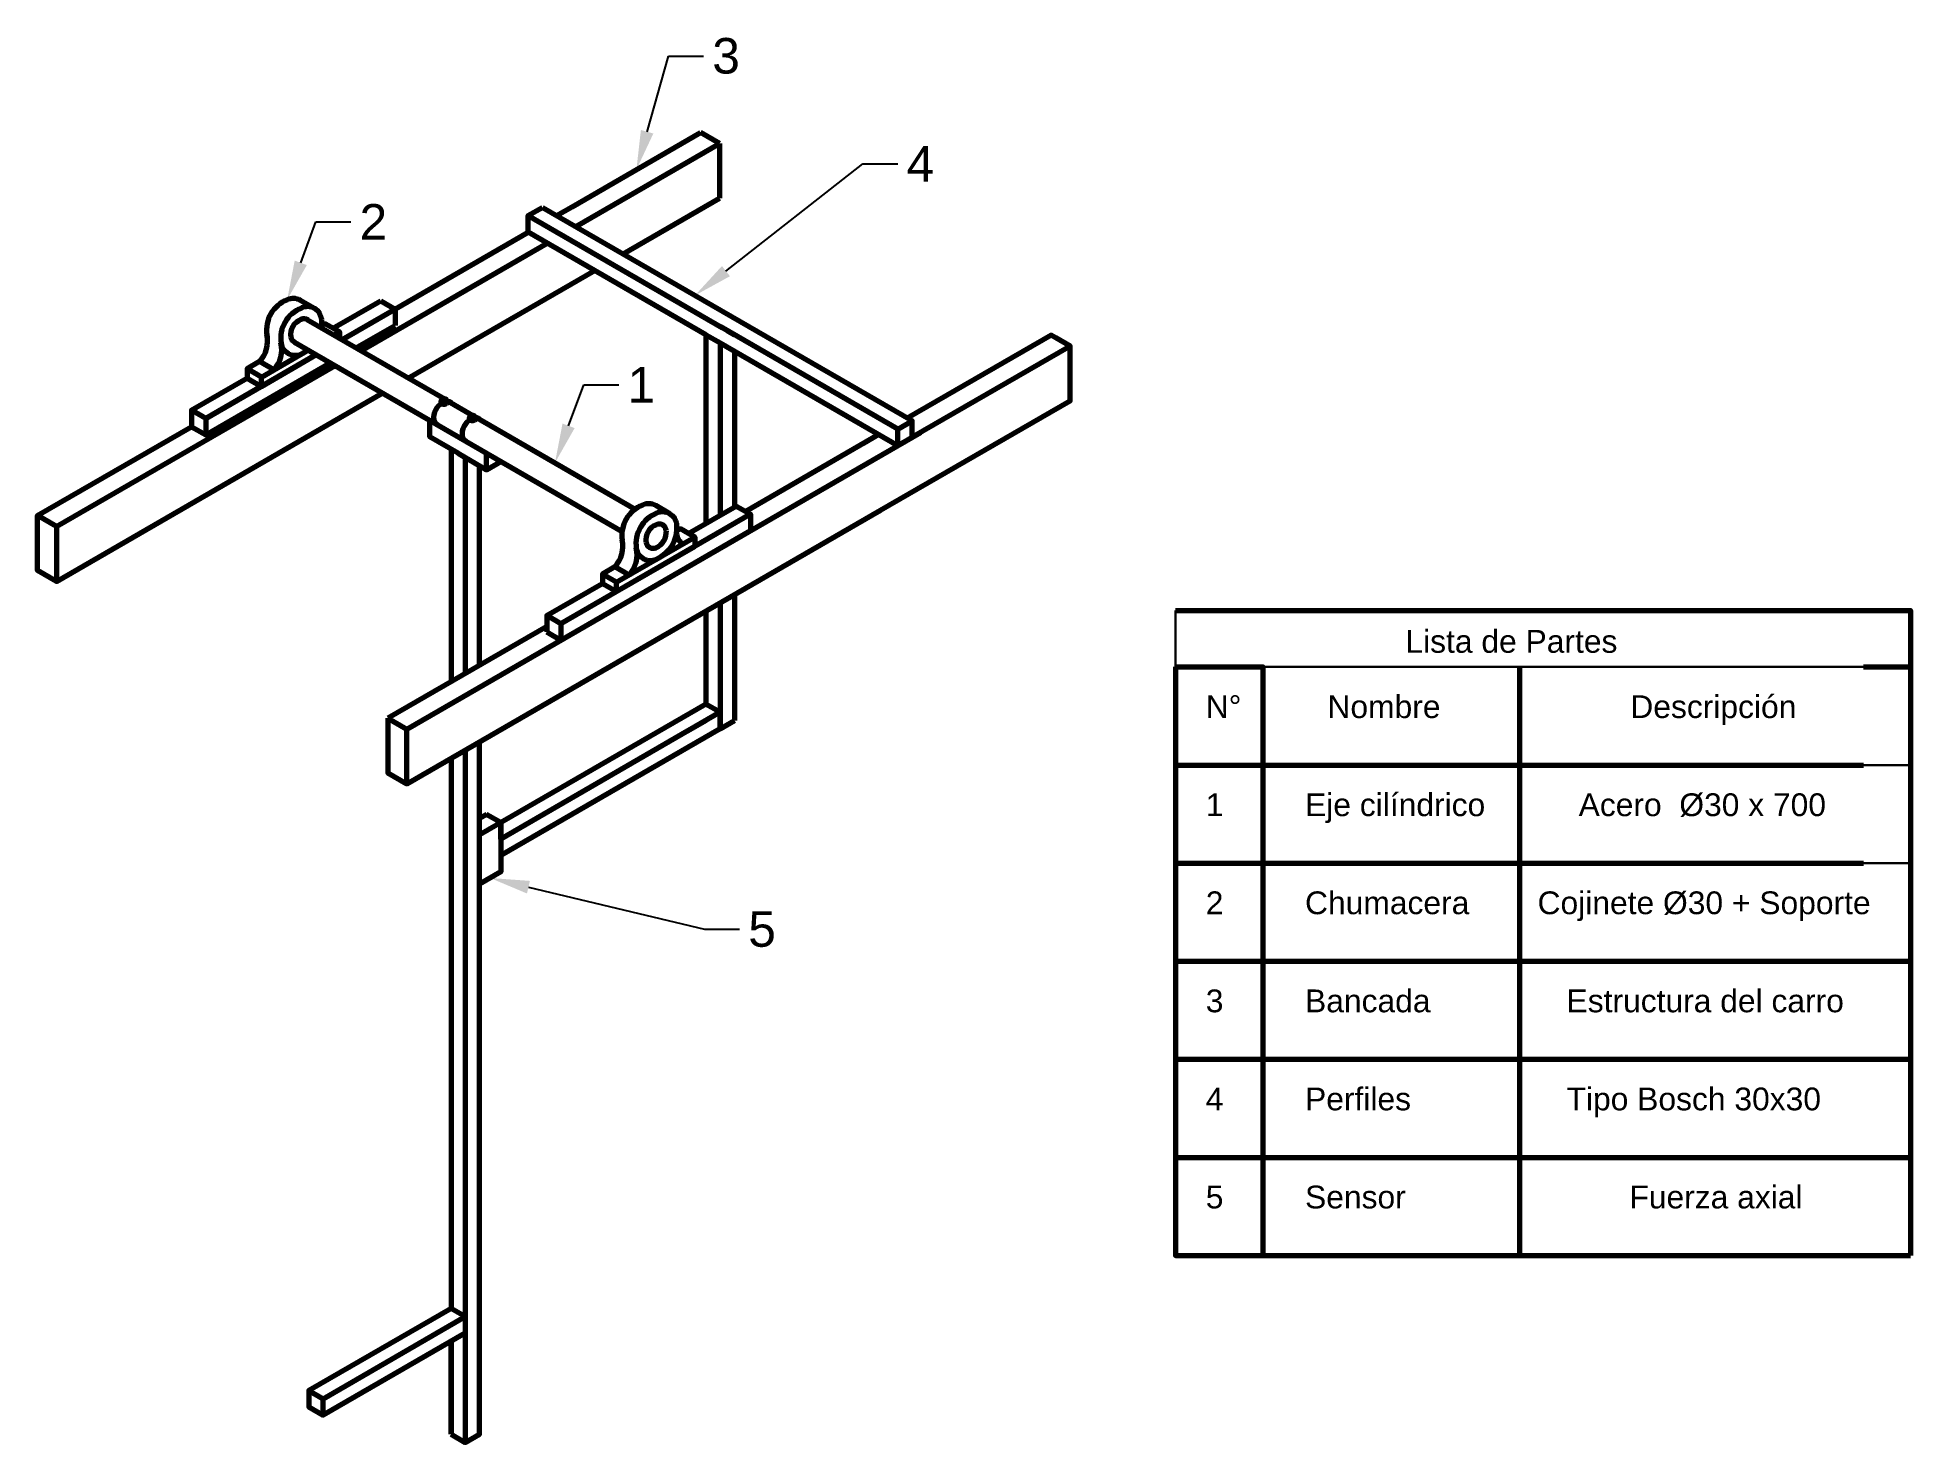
# Model space of a CAD drawing. Header units: millimetres. Extents: x 789 to 4213, y -500 to 2068.
import ezdxf
from ezdxf import colors
from ezdxf.entities.mleader import LeaderData, LeaderLine
from ezdxf.math import Vec2, Vec3

# ---------------------------------------------------------------- set-up
doc = ezdxf.new("R2010")
doc.units = ezdxf.units.MM
doc.layers.get('0').update_dxf_attribs({"lineweight": 70})
doc.layers.add('cotas', color=7, linetype='Continuous', lineweight=30)
doc.styles.get("Standard").update_dxf_attribs({"font": 'arial.ttf'})

msp = doc.modelspace()

# ---------------------------------------------------------------- linework, layer by layer
for p, q in [((1686.3, 1742.2), (1712.3, 1757.2)), ((1712.3, 1757.2), (2022, 1578.4))]:
    msp.add_line(p, q)
for points in [[(1766.5, 1758.5), (2001.3, 1894)], [(2036, 1874), (2001.3, 1894)], [(1773, 1722.2), (2036, 1874)], [(2036, 1874), (2036, 1774)], [(1738.3, 1742.2), (1766.5, 1758.5), (1766.5, 1758.5)], [(1859.6, 1672.2), (2036, 1774)], [(2011.1, 1524.7), (1686.3, 1712.2), (1686.3, 1742.2), (2041.4, 1537.2)], [(1345.6, 1515.4), (1686.3, 1712.2)], [(1380.2, 1495.4), (1721, 1692.2)], [(1689.6, 1574), (1807.6, 1642.2)], [(1295.5, 1572.3), (1269.5, 1587.3)], [(1329.8, 1536.3), (1416.8, 1586.6)], [(1416.8, 1586.6), (1442.8, 1571.6), (1442.8, 1541.6)], [(2361.8, 1322.2), (2387.8, 1337.2), (2387.8, 1367.2), (1990.9, 1596.4)], [(1281.1, 1552.6), (1533.1, 1407.2)], [(1341.1, 1529.8), (1315.1, 1544.8), (1308.4, 1541)], [(1442.8, 1571.6), (1345.6, 1515.4)], [(1371.5, 1500.4), (1442.8, 1541.6)], [(1466.8, 1445.4), (1689.6, 1574), (1689.6, 1574)], [(1208.1, 1525), (1208.1, 1525)], [(1258.6, 1510.9), (1857.6, 1165)], [(1330.8, 1523.9), (1341.1, 1529.8), (1341.1, 1518)], [(2011.1, 1524.7), (2037.1, 1509.7)], [(2011.1, 1524.7), (2011.1, 1179.7)], [(2050.1, 1532.2), (2063.1, 1524.7), (2037.1, 1539.7)], [(2037.1, 1509.7), (2361.8, 1322.2), (2361.8, 1352.2), (2041.4, 1537.2)], [(2037.1, 1509.7), (2037.1, 1194.7)], [(2676.8, 1504), (2650.8, 1519), (2642.2, 1524), (2379.2, 1372.2)], [(1070.4, 1356.6), (1096.4, 1341.6), (1324.1, 1473)], [(1096.4, 1371.6), (1298.1, 1488)], [(1298.1, 1488), (1096.4, 1371.6), (1096.4, 1341.6)], [(1172.2, 1445.3), (1172.2, 1445.3), (1198.2, 1430.3), (1298.1, 1488)], [(1194.9, 1475.5), (1172.2, 1462.3)], [(1220.9, 1460.5), (1194.9, 1475.5)], [(1198.2, 1447.3), (1283.4, 1496.5)], [(1269.6, 1488.7), (1283.2, 1496.6)], [(2063.1, 1494.7), (2063.1, 1209.7)], [(2330.4, 1204), (2676.8, 1404), (2676.8, 1434), (2676.8, 1504), (2387.8, 1337.2)], [(823.5, 1174), (1332.7, 1468)], [(1070.4, 1386.6), (1172.2, 1445.3)], [(1198.2, 1430.3), (1198.2, 1447.3), (1172.2, 1462.3), (1172.2, 1445.3)], [(823.5, 1074), (1419.3, 1418)], [(1527.5, 1404), (1528.8, 1403.3)], [(1532.1, 1401.4), (1532.1, 1406.2)], [(1535.4, 1403.4), (1536.6, 1404)], [(1536.5, 1405.2), (1585.1, 1377.2)], [(1096.4, 1371.6), (1070.4, 1386.6), (1070.4, 1356.6)], [(1532.1, 1401.4), (1527.5, 1398.8)], [(1532.1, 1401.4), (1536.6, 1398.8)], [(1580.7, 1373.3), (1579.5, 1374)], [(1584, 1371.4), (1579.5, 1368.8)], [(1584, 1371.4), (1584, 1376.2)], [(1584, 1371.4), (1588.6, 1368.8)], [(1584, 1371.4), (1584, 1371.4)], [(1584, 1371.4), (1584, 1371.4)], [(1587.4, 1373.4), (1588.6, 1374)], [(1588.5, 1375.2), (1881.6, 1206)], [(823.5, 1174), (788.9, 1194), (1070.4, 1356.6)], [(1429.7, 824), (1464.4, 804), (1551, 854), (2403, 1346), (2403, 1346)], [(1558.1, 1307.9), (1506.1, 1337.9), (1506.1, 1367.9)], [(2327.2, 1342.2), (2083.7, 1201.6)], [(2327.2, 1342.2), (2299.3, 1326.1)], [(2361.8, 1352.2), (2387.8, 1367.2)], [(1558.1, 1307.9), (1545.1, 1315.4), (1545.1, 890.6)], [(1558.1, 1307.9), (1558.1, 1307.9), (1610, 1277.9), (1610, 1307.9)], [(1558.1, 1307.9), (1571.1, 1300.4), (1571.1, 905.6)], [(1597, 920.6), (1597, 1285.4)], [(1610, 1277.9), (1636, 1292.9)], [(1464.4, 704), (2330.4, 1204), (2330.4, 1204)], [(1945, 1197.3), (1919.1, 1212.3)], [(1979.3, 1161.3), (2066.4, 1211.6)], [(2066.4, 1211.6), (2092.3, 1196.6), (2092.3, 1166.6)], [(823.5, 1174), (823.5, 1074), (788.9, 1094), (788.9, 1194)], [(2092.3, 1196.6), (1745.9, 996.6), (1745.9, 966.6)], [(1745.9, 966.6), (2092.3, 1166.6)], [(1990.6, 1154.8), (1964.6, 1169.8), (1957.9, 1166)], [(1821.7, 1070.3), (1821.7, 1070.3), (1847.7, 1055.3), (1990.6, 1137.8)], [(1847.7, 1072.3), (1990.6, 1154.8), (1990.6, 1137.8)], [(1844.5, 1100.5), (1821.7, 1087.3)], [(1870.4, 1085.5), (1844.5, 1100.5)], [(1720, 1011.6), (1821.7, 1070.3)], [(1847.7, 1055.3), (1847.7, 1072.3), (1821.7, 1087.3), (1821.7, 1070.3)], [(2037.1, 1034.7), (2037.1, 804.7)], [(2063.1, 1049.7), (2063.1, 819.7)], [(1745.9, 996.6), (1720, 1011.6), (1720, 981.6)], [(2011.1, 1019.7), (2011.1, 849.7)], [(2869.3, 1020.6), (4213.3, 1020.6), (4213.3, -31.9)], [(1720, 991.6), (1429.7, 824)], [(1720, 981.6), (1745.9, 966.6)], [(2869.3, 917.5), (2869.3, -1.4)], [(2869.3, 917.5), (3029.3, 917.5), (3029.3, 0.9)], [(2869.3, 917.5), (2869.3, 738.3), (4127, 738.3)], [(3498.1, 917.5), (3498.1, 0.9)], [(4127, 917.5), (4213.3, 917.5)], [(1429.7, 824), (1429.7, 724), (1464.4, 704), (1464.4, 804)], [(2037.1, 834.7), (2011.1, 849.7), (1597, 610.6)], [(2037.1, 804.7), (2037.1, 834.7), (1636, 603.1)], [(2037.1, 804.7), (1636, 573.1)], [(1978.1, 800.6), (1978.1, 800.6), (1636, 603.1)], [(1978.1, 800.6), (2011.1, 819.7)], [(2037.1, 804.7), (2063.1, 819.7)], [(1545.1, -484.6), (1571.1, -499.6), (1597, -484.6), (1597, 780.6)], [(1571.1, 765.6), (1571.1, -499.6)], [(1545.1, 750.6), (1545.1, -254.6)], [(2869.3, 738.3), (2869.3, 559.1), (4127, 559.1)], [(2869.3, 738.3), (2869.3, 559.1), (4127, 559.1)], [(2869.3, 738.3), (2869.3, -157.7)], [(2869.3, 738.3), (2869.3, 559.1), (4127, 559.1)], [(2869.3, 738.3), (2869.3, -157.7)], [(2869.3, 738.3), (2869.3, -157.7)], [(2869.3, 738.3), (2869.3, -157.7)], [(3498.1, 738.3), (3498.1, -157.7)], [(1610, 648.1), (1597, 640.6)], [(1636, 603.1), (1636, 603.1), (1636, 633.1), (1636, 543.1), (1597, 520.6)], [(1636, 633.1), (1610, 648.1)], [(2869.3, 559.1), (2869.3, 379.9), (4127, 379.9)], [(2869.3, 559.1), (2869.3, 379.9), (4127, 379.9)], [(2869.3, 559.1), (2869.3, 379.9), (4213.3, 379.9)], [(2869.3, 559.1), (2869.3, 379.9), (4127, 379.9)], [(2869.3, 559.1), (2869.3, 379.9), (4127, 379.9)], [(2869.3, 559.1), (2869.3, -157.7)], [(2869.3, 559.1), (2869.3, 379.9), (4127, 379.9)], [(2869.3, 559.1), (2869.3, -157.7)], [(2869.3, 559.1), (2869.3, -157.7)], [(2869.3, 559.1), (2869.3, -157.7)], [(2869.3, 559.1), (3029.3, 559.1), (3029.3, -157.7)], [(2869.3, 559.1), (2869.3, -157.7)], [(2869.3, 559.1), (3029.3, 559.1), (3029.3, -157.7)], [(2869.3, 559.1), (2869.3, -157.7)], [(2869.3, 559.1), (3029.3, 559.1), (3029.3, -157.7)], [(2869.3, 379.9), (2869.3, 200.7), (4127, 200.7)], [(2869.3, 379.9), (2869.3, 200.7), (4127, 200.7)], [(2869.3, 379.9), (2869.3, 200.7), (4213.3, 200.7)], [(2869.3, 379.9), (2869.3, 200.7), (4127, 200.7)], [(2869.3, 379.9), (2869.3, 200.7), (4127, 200.7)], [(2869.3, 379.9), (2869.3, 200.7), (4213.3, 200.7)], [(2869.3, 379.9), (2869.3, 200.7), (4127, 200.7)], [(2869.3, 379.9), (2869.3, 200.7), (4127, 200.7)], [(2869.3, 379.9), (2869.3, -157.7)], [(2869.3, 379.9), (2869.3, 200.7), (4127, 200.7)], [(2869.3, 379.9), (3029.3, 379.9), (3029.3, -157.7)], [(2869.3, 379.9), (3029.3, 379.9), (3029.3, -157.7)], [(2869.3, 379.9), (3029.3, 379.9), (3029.3, -157.7)], [(2869.3, 379.9), (3029.3, 379.9), (3029.3, -157.7)], [(2869.3, 379.9), (2869.3, -157.7)], [(2869.3, 379.9), (3029.3, 379.9), (3029.3, -157.7)], [(2869.3, 379.9), (3029.3, 379.9), (3029.3, -157.7)], [(2869.3, 379.9), (3029.3, 379.9), (3029.3, -157.7)], [(2869.3, 379.9), (2869.3, -157.7)], [(2869.3, 379.9), (3029.3, 379.9), (3029.3, -157.7)], [(2869.3, 379.9), (2869.3, -157.7)], [(2869.3, 379.9), (3029.3, 379.9), (3029.3, -157.7)], [(2869.3, 200.7), (2869.3, 21.5), (4127, 21.5)], [(2869.3, 200.7), (2869.3, 21.5), (4127, 21.5)], [(2869.3, 200.7), (2869.3, 21.5), (4213.3, 21.5)], [(2869.3, 200.7), (2869.3, 21.5), (4127, 21.5)], [(2869.3, 200.7), (3029.3, 200.7), (3029.3, -157.7)], [(2869.3, 200.7), (2869.3, 21.5), (4127, 21.5)], [(2869.3, 200.7), (3029.3, 200.7), (3029.3, -157.7)], [(2869.3, 200.7), (2869.3, 21.5), (4213.3, 21.5)], [(2869.3, 200.7), (2869.3, 21.5), (4127, 21.5)], [(2869.3, 200.7), (3029.3, 200.7), (3029.3, -157.7)], [(2869.3, 200.7), (2869.3, 21.5), (4127, 21.5)], [(2869.3, 200.7), (3029.3, 200.7), (3029.3, -157.7)], [(2869.3, 200.7), (2869.3, 21.5), (4213.3, 21.5)], [(2869.3, 200.7), (3029.3, 200.7), (3029.3, -157.7)], [(2869.3, 200.7), (2869.3, 21.5), (4127, 21.5)], [(2869.3, 200.7), (3029.3, 200.7), (3029.3, -157.7)], [(2869.3, 200.7), (2869.3, 21.5), (4127, 21.5)], [(2869.3, 200.7), (2869.3, -157.7)], [(2869.3, 200.7), (3029.3, 200.7), (3029.3, -157.7)], [(2869.3, 200.7), (2869.3, 21.5), (4127, 21.5)], [(2869.3, 21.5), (2869.3, -157.7), (4127, -157.7)], [(2869.3, 21.5), (3029.3, 21.5), (3029.3, -157.7)], [(2869.3, 21.5), (2869.3, -157.7), (4127, -157.7)], [(2869.3, 21.5), (3029.3, 21.5), (3029.3, -157.7)], [(2869.3, 21.5), (2869.3, -157.7), (4213.3, -157.7)], [(4213.3, -31.9), (4213.3, -157.7)], [(1571.1, -299.6), (1311.2, -449.6), (1311.2, -419.6), (1571.1, -269.6), (1545.1, -254.6), (1285.3, -404.6), (1311.2, -419.6)], [(1545.1, -484.6), (1545.1, -314.6)], [(1545.1, -314.6), (1545.1, -484.6)], [(1285.3, -404.6), (1285.3, -434.6), (1311.2, -449.6)], [(1545.1, -484.6), (1545.1, -464.6)]]:
    msp.add_lwpolyline(points)
for centre, radius, start, end in [((1267.6, 1532.7), 60, 111.7514, 188.2486), ((1256.4, 1564.7), 26.2, 60, 115.0223), ((1282.4, 1549.7), 26.2, 4.9777, 115.0223), ((1293.6, 1517.7), 60, 111.7514, 188.2486), ((1281.6, 1524.6), 30, 111.7514, 188.2486), ((1276, 1540.6), 13.1, 52.9042, 115.0223), ((1245.3, 1547.3), 63.4, 350.8612, 4.2368), ((1156.9, 1512.1), 52.7, 316.0641, 14.1546), ((1234.2, 1528.3), 26.3, 189.2407, 196.6062), ((1182.9, 1497.1), 52.7, 316.0641, 14.1546), ((1260.2, 1513.3), 26.3, 189.2407, 293.156), ((1264.9, 1522.4), 13.1, 189.2407, 241.1984), ((1245.3, 1547.3), 63.4, 293.4229, 306.8796), ((1529.1, 1401.4), 3.03, 120, 240), ((1530.4, 1404.3), 2.87, 53.9586, 53.9586), ((1530.4, 1404.3), 2.87, 67.0047, 186.0414), ((1536.6, 1398.8), 9.09, 124.0126, 180), ((1531.7, 1406.7), 0.375, 120, 240), ((1532.1, 1406), 1.13, 60.1375, 120.1375), ((1532.1, 1407.3), 1.13, 240, 300), ((1533.8, 1404.4), 2.86, 353.4271, 113.4271), ((1532.5, 1406.7), 0.375, 300, 60), ((1527.8, 1398.9), 8.85, 359.0922, 56.7515), ((1535.1, 1401.4), 3.03, 300, 60), ((1542.4, 1373.7), 29.2, 117.1252, 188.7468), ((1532.1, 1406.7), 9.09, 240, 300), ((1548.8, 1359.6), 45, 111.7514186272107, 111.7514220312221), ((1540.4, 1383.6), 19.6, 115.0222, 115.0223), ((1537.6, 1389.6), 13.1, 97.6912, 97.9984), ((1537.6, 1389.6), 13.1, 52.9042, 88.8316), ((1581, 1371.4), 3.03, 120, 240), ((1582.4, 1374.3), 2.87, 67.0047, 186.0414), ((1588.6, 1368.8), 9.09, 124.0126, 180), ((1583.7, 1376.7), 0.375, 120, 240), ((1584, 1376), 1.13, 60.1375, 120.1375), ((1584, 1377.3), 1.13, 240, 300), ((1600.7, 1329.6), 45, 111.7514186272107, 111.7514220310721), ((1592.3, 1353.6), 19.6, 115.0222, 115.0223), ((1592.3, 1353.6), 19.6, 115.0222, 115.0223), ((1585.7, 1374.4), 2.86, 353.4271, 113.4271), ((1584.4, 1376.7), 0.375, 300, 60), ((1579.7, 1368.9), 8.85, 359.0922, 56.7515), ((1589.6, 1359.6), 13.1, 97.6912, 97.9984), ((1587.1, 1371.4), 3.03, 300, 60), ((1589.6, 1359.6), 13.1, 52.9042, 88.8316), ((1526.5, 1371.4), 13.1, 189.2407, 241.1984), ((1594.3, 1343.7), 29.2, 117.1252, 188.7468), ((1578.4, 1341.4), 13.1, 189.2407, 241.1984), ((1584, 1376.7), 9.09, 240, 300), ((1917.1, 1157.7), 60, 111.7514, 188.2486), ((1906, 1189.7), 26.2, 60, 115.0223), ((1931.9, 1174.7), 26.2, 4.9777, 115.0223), ((1943.1, 1142.7), 60, 111.7514, 188.2486), ((1931.1, 1149.6), 30, 111.7514, 188.2486), ((1907, 1164.4), 31.7, 293.4229, 4.2368), ((1925.5, 1165.6), 13.1, 4.9777, 115.0223), ((1894.8, 1172.3), 63.4, 293.4229, 4.2368), ((1806.5, 1137.1), 52.7, 316.0641, 14.1546), ((1832.4, 1122.1), 52.7, 316.0641, 14.1546), ((1909.7, 1138.3), 26.3, 189.2407, 293.156), ((1914.4, 1147.4), 13.1, 189.2407, 293.156), ((1991.1, 1167.4), 34.5, 190.7259, 227.7039)]:
    msp.add_arc(centre, radius, start, end)
at = {"layer": 'cotas'}
for points in [[(2869.3, 1020.6), (2869.3, 917.5), (4127, 917.5)], [(2869.3, 841.4), (2869.3, 738.3), (4127, 738.3)], [(2869.3, 841.4), (2869.3, 738.3), (4213.3, 738.3)], [(2869.3, 662.2), (2869.3, 559.1), (4127, 559.1)], [(2869.3, 662.2), (2869.3, 559.1), (4213.3, 559.1)], [(2869.3, 483), (2869.3, 379.9), (4127, 379.9)], [(2869.3, 483), (2869.3, 379.9), (4213.3, 379.9)], [(2869.3, 303.8), (2869.3, 200.7), (4127, 200.7)], [(2869.3, 303.8), (2869.3, 200.7), (4213.3, 200.7)], [(2869.3, 124.6), (2869.3, 21.5), (4127, 21.5)], [(2869.3, 124.6), (2869.3, 21.5), (4213.3, 21.5)]]:
    msp.add_lwpolyline(points, dxfattribs=at)

# ---------------------------------------------------------------- texts
at = {"layer": 'cotas', "char_height": 41.6, "attachment_point": 1}
for s, width, insert in [('Lista de Partes', 565.989, (3289.8, 985.1)), ('N°', 92.828, (2924.8, 865.8)), ('Nombre', 92.828, (3147.3, 865.8)), ('Descripción', 92.828, (3701, 865.8)), ('1', 92.828, (2924.8, 686.6)), ('Eje cilíndrico', 361.691, (3106.3, 686.6)), ('Acero  %%C30 x 700', 490.635, (3606.5, 686.6)), ('2', 92.828, (2924.8, 507.4)), ('Chumacera', 361.691, (3106.3, 507.4)), ('Cojinete %%C30 + Soporte', 653.019, (3531.4, 507.4)), ('3', 92.828, (2924.8, 328.2)), ('Bancada', 361.691, (3106.3, 328.2)), ('Estructura del carro', 587.963, (3584.4, 328.2)), ('4', 92.828, (2924.8, 149)), ('Perfiles', 361.691, (3106.3, 149)), ('Tipo Bosch 30x30', 587.963, (3584.4, 149)), ('5', 92.828, (2924.8, -30.2)), ('Sensor', 361.691, (3106.3, -30.2)), ('Fuerza axial', 413.68, (3699.3, -30.2))]:
    msp.add_mtext_dynamic_manual_height_columns(s, width=width, gutter_width=8, heights=[0], dxfattribs=dict(at, insert=insert))

# ---------------------------------------------------------------- leaders
ml = msp.add_multileader_mtext('Standard')
ml.set_content('3', color=256)
ml.set_leader_properties()
ml.build(insert=Vec2(0, 0))
ml.multileader.update_dxf_attribs({"arrow_head_size": 72, "scale": 8})
ctx = ml.context
ctx.base_point, ctx.scale, ctx.char_height, ctx.arrow_head_size, ctx.landing_gap_size, ctx.plane_origin = Vec3(2006.6, 2033.7), 8, 65, 72, 16, Vec3(1883.9, 1826.2)
notes = []
notes.append((ctx, [(0, (1, 1, 0), (1942.6, 2033.7), (1, 0), 64, [(0, [(1883.9, 1826.2)], 0, [])])]))
ctx.mtext.insert, ctx.mtext.flow_direction = Vec3(2022.6, 2066.8), 5
ml = msp.add_multileader_mtext('Standard')
ml.set_content('4', color=256)
ml.set_leader_properties()
ml.build(insert=Vec2(0, 0))
ml.multileader.update_dxf_attribs({"arrow_head_size": 72, "scale": 8})
ctx = ml.context
ctx.base_point, ctx.scale, ctx.char_height, ctx.arrow_head_size, ctx.landing_gap_size, ctx.plane_origin = Vec3(2361.8, 1836.7), 8, 65, 72, 16, Vec3(1990.9, 1596.4)
notes.append((ctx, [(0, (1, 1, 0), (2297.8, 1836.7), (1, 0), 64, [(0, [(1990.9, 1596.4)], 0, [])])]))
ctx.mtext.insert, ctx.mtext.flow_direction = Vec3(2377.8, 1869.2), 5
ml = msp.add_multileader_mtext('Standard')
ml.set_content('2', color=256)
ml.set_leader_properties()
ml.build(insert=Vec2(0, 0))
ml.multileader.update_dxf_attribs({"arrow_head_size": 72, "scale": 8})
ctx = ml.context
ctx.base_point, ctx.scale, ctx.char_height, ctx.arrow_head_size, ctx.landing_gap_size, ctx.plane_origin = Vec3(1361.8, 1730.8), 8, 65, 72, 16, Vec3(1245.4, 1588.4)
notes.append((ctx, [(0, (1, 1, 0), (1297.8, 1730.8), (1, 0), 64, [(0, [(1245.4, 1588.4)], 0, [])])]))
ctx.mtext.insert, ctx.mtext.width, ctx.mtext.flow_direction = Vec3(1377.8, 1763.3), 11.787, 5
ml = msp.add_multileader_mtext('Standard')
ml.set_content('1', color=256)
ml.set_leader_properties()
ml.build(insert=Vec2(0, 0))
ml.multileader.update_dxf_attribs({"arrow_head_size": 72, "scale": 8})
ctx = ml.context
ctx.base_point, ctx.scale, ctx.char_height, ctx.arrow_head_size, ctx.landing_gap_size, ctx.plane_origin = Vec3(1851.5, 1433), 8, 65, 72, 16, Vec3(1735, 1290.6)
notes.append((ctx, [(0, (1, 1, 0), (1787.5, 1433), (1, 0), 64, [(0, [(1735, 1290.6)], 0, [])])]))
ctx.mtext.insert, ctx.mtext.width, ctx.mtext.flow_direction = Vec3(1867.5, 1465.5), 11.787, 5
ml = msp.add_multileader_mtext('Standard')
ml.set_content('5', color=256)
ml.set_leader_properties()
ml.build(insert=Vec2(0, 0))
ml.multileader.update_dxf_attribs({"arrow_head_size": 72, "scale": 8})
ctx = ml.context
ctx.base_point, ctx.scale, ctx.char_height, ctx.arrow_head_size, ctx.landing_gap_size, ctx.plane_origin = Vec3(2072.4, 438.2), 8, 65, 72, 16, Vec3(1616.5, 531.9)
notes.append((ctx, [(0, (1, 1, 0), (2008.4, 438.2), (1, 0), 64, [(0, [(1616.5, 531.9)], 0, [])])]))
ctx.mtext.insert, ctx.mtext.flow_direction = Vec3(2088.4, 471.3), 5
for ctx, leaders in notes:
    for number, flags, end, landing, length, lines in leaders:
        leader = LeaderData()
        leader.index, (leader.has_last_leader_line, leader.has_dogleg_vector, leader.attachment_direction) = number, flags
        leader.last_leader_point, leader.dogleg_vector, leader.dogleg_length = Vec3(end), Vec3(landing), length
        for number, points, colour, breaks in lines:
            line = LeaderLine()
            line.index, line.vertices, line.color, line.breaks = number, Vec3.list(points), colors.encode_raw_color(colour), breaks
            leader.lines.append(line)
        ctx.leaders.append(leader)

doc.saveas('drawing.dxf')
